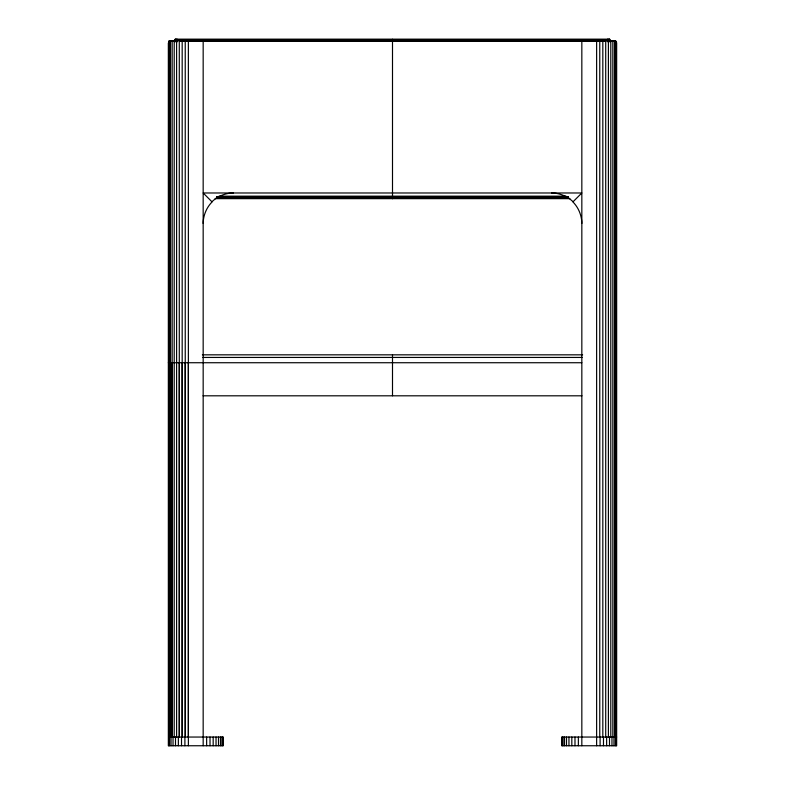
<?xml version="1.0" encoding="UTF-8"?>
<svg xmlns="http://www.w3.org/2000/svg" width="785" height="785" viewBox="0 0 785 785"><rect width="100%" height="100%" fill="white"/><g stroke="black" fill="none" stroke-linecap="round" stroke-linejoin="round"><path stroke-width="1.18" d="M172.17 40.653L172.17 737.046L172.17 362.729M179.284 40.653L179.284 737.046L179.284 362.729M182.179 40.653L182.179 737.046L182.179 362.729M185.24 40.653L185.24 737.046L185.24 362.729M188.371 737.046L188.371 40.653M203.168 223.45C203.227 215.453 206.475 207.613 212.087 201.912L203.168 192.982L581.832 192.982L572.913 201.912C578.525 207.613 581.773 215.453 581.832 223.45M169.325 40.879L168.343 43.165L168.343 745.75L223.185 745.75L223.185 737.046L168.598 737.046M211.94 201.755C217.622 196.23 225.403 193.041 233.331 192.982M607.698 39.319L604.45 41.173L180.55 41.173L177.302 39.319M175.565 40.653L168.991 41.163M169.325 737.046L169.325 40.879L170.492 40.653L170.531 737.046L170.531 362.729M177.292 41.762L176.792 39.25L174.967 39.348L174.967 41.772M616.353 745.75L616.402 41.683L615.332 41.713L616.402 41.683L616.657 43.165L616.657 745.75L561.815 745.75L561.815 737.046L616.657 737.046M175.369 39.279L609.631 39.279L610.033 41.772M174.967 39.466L610.033 39.466M178.421 39.652L606.579 39.652M178.96 39.947L606.04 39.947M179.539 40.3L605.461 40.3M169.913 40.702L615.676 40.879L615.676 737.046M169.325 40.879L174.025 40.879M609.435 40.653L615.676 40.879M616.402 41.683L610.985 40.879M218.966 196.171L566.034 196.171M216.523 196.741L568.477 196.741M216.523 197.27L568.477 197.27M216.523 197.732L568.477 197.732M216.523 198.124L568.477 198.124M215.296 198.428L569.704 198.428M215.296 198.634L569.704 198.634M202.363 354.83L582.637 354.83M202.785 357.44L582.215 357.44M168.343 362.729L581.832 362.729M203.04 395.807L581.96 395.807M609.631 39.279L607.708 39.319L607.708 41.762M168.598 41.683L169.668 41.713L168.598 41.683L168.647 745.75M551.669 192.982C559.597 193.041 567.378 196.23 573.06 201.755M615.087 40.702L614.508 40.653L614.469 737.046M615.44 737.046L615.44 745.75M613.968 737.046L613.968 745.75M612.83 40.653L612.83 737.046M611.966 737.046L611.966 745.75M610.789 40.653L610.789 737.046M609.503 737.046L609.503 745.75M609.307 39.27L609.307 41.713M608.395 40.653L608.395 737.046M606.638 737.046L606.638 745.75M605.716 40.653L605.716 737.046M603.479 737.046L603.479 745.75M602.821 40.653L602.821 737.046M600.103 737.046L600.103 745.75M599.76 40.653L599.76 737.046M596.629 40.653L596.629 745.75M581.832 40.653L581.832 745.75M578.359 737.046L578.359 745.75M574.983 737.046L574.983 745.75M571.823 737.046L571.823 745.75M568.958 737.046L568.958 745.75M566.495 737.046L566.495 745.75M564.493 737.046L564.493 745.75M563.022 737.046L563.022 745.75M562.119 737.046L562.119 745.75M392.5 39.25L392.5 198.742M392.5 354.83L392.5 395.807M222.881 737.046L222.881 745.75M221.978 737.046L221.978 745.75M220.506 737.046L220.506 745.75M218.505 737.046L218.505 745.75M216.042 737.046L216.042 745.75M213.177 737.046L213.177 745.75M210.017 737.046L210.017 745.75M206.641 737.046L206.641 745.75M203.168 40.653L203.168 745.75M188.371 362.729L188.371 745.75M184.897 737.046L184.897 745.75M181.521 737.046L181.521 745.75M178.362 737.046L178.362 745.75M176.605 40.653L176.605 737.046M175.693 39.27L175.693 41.713M175.497 737.046L175.497 745.75M174.211 40.653L174.211 737.046M173.034 737.046L173.034 745.75M171.032 737.046L171.032 745.75M169.56 737.046L169.56 745.75"/></g></svg>
